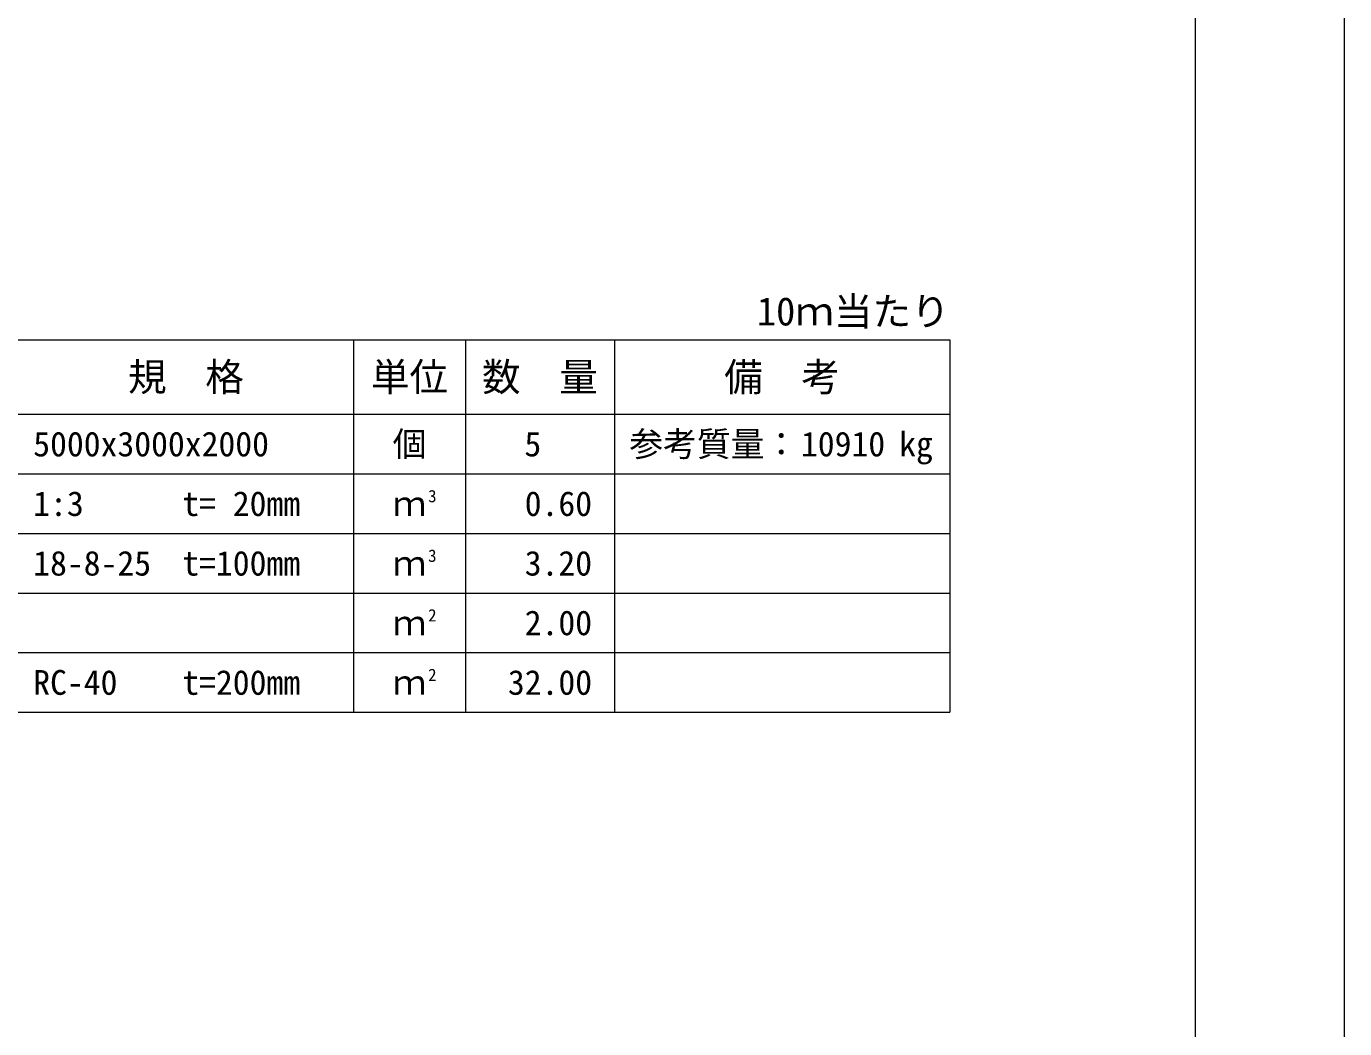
# Model space of a CAD drawing. Units: millimetres at full size; details may follow other scales. Extents: x 0 to 42050, y 0 to 29700.
# Drawn here: x 33204 to 42050, y 6726 to 13453 of the extents above; entities that cross this region are included whole.
import ezdxf
from ezdxf.enums import TextEntityAlignment as Align

# ---------------------------------------------------------------- set-up
doc = ezdxf.new("R2010")
doc.units = ezdxf.units.MM
doc.header["$LTSCALE"] = 50
doc.layers.add('D-MTR', color=7, linetype='Continuous')
doc.layers.add('D-MTR-TXT', color=7, linetype='Continuous')
for name, color, linetype, lineweight in [('D-MTR-FRAM', 7, 'Continuous', 13), ('D-MTR-LINE', 7, 'Continuous', 13), ('D-TTL', 2, 'Continuous', 13)]:
    doc.layers.add(name, color=color, linetype=linetype, lineweight=lineweight)
doc.styles.add('ＭＳ ゴシック', font='')
doc.styles.get('ＭＳ ゴシック').set_extended_font_data('MS Gothic')

msp = doc.modelspace()

# ---------------------------------------------------------------- linework, layer by layer
at = {"layer": 'D-MTR-FRAM'}
for p, q in [((30650, 11350), (39400, 11350)), ((39400, 11350), (39400, 8850)), ((30650, 8850), (39400, 8850))]:
    msp.add_line(p, q, dxfattribs=at)
at = {"layer": 'D-MTR-LINE'}
for p, q in [((35400, 11350), (35400, 8850)), ((36150, 11350), (36150, 8850)), ((37150, 11350), (37150, 8850)), ((30650, 10850), (39400, 10850)), ((30650, 10450), (39400, 10450)), ((30650, 10050), (39400, 10050)), ((30650, 9650), (39400, 9650)), ((30650, 9250), (39400, 9250))]:
    msp.add_line(p, q, dxfattribs=at)
at = {"layer": 'D-TTL'}
for points in [[(0, 0), (42050, 0), (42050, 29700), (0, 29700)], [(1000, 1000), (41050, 1000), (41050, 28700), (1000, 28700)]]:
    msp.add_lwpolyline(points, close=True, dxfattribs=at)

# ---------------------------------------------------------------- texts
at = {"layer": 'D-MTR', "style": 'ＭＳ ゴシック'}
msp.add_text('10ｍ当たり', height=189.9, dxfattribs=at).set_placement((39400, 11388.58), align=Align.BOTTOM_RIGHT)
at = {"layer": 'D-MTR-TXT', "style": 'ＭＳ ゴシック'}
for s, height, p in [('規\u3000格', 189.9, (34275, 11100)), ('単位', 189.9, (35775, 11100)), ('数\u3000量', 189.9, (36650, 11100)), ('備\u3000考', 189.9, (38275, 11100)), ('個', 166.1, (35775, 10650)), ('ｍ', 166.1, (35775, 10250)), ('ｍ', 166.1, (35775, 9850)), ('ｍ', 166.1, (35775, 9450)), ('ｍ', 166.1, (35775, 9050))]:
    msp.add_text(s, height=height, dxfattribs=at).set_placement(p, align=Align.MIDDLE_CENTER)
for s, p in [('5000x3000x2000', (33250, 10650)), ('参考質量：      kg', (37250, 10650)), ('1:3', (33250, 10250)), ('t= 20mm', (34250, 10250)), ('18-8-25', (33250, 9850)), ('t=100mm', (34250, 9850)), ('RC-40', (33250, 9050)), ('t=200mm', (34250, 9050))]:
    msp.add_text(s, height=166.1, dxfattribs=at).set_placement(p, align=Align.MIDDLE_LEFT)
for s, p in [('5', (36658.88, 10650)), ('10910', (38966.67, 10650)), ('0.60', (37000, 10250)), ('3.20', (37000, 9850)), ('2.00', (37000, 9450)), ('32.00', (37000, 9050))]:
    msp.add_text(s, height=166.1, dxfattribs=at).set_placement(p, align=Align.MIDDLE_RIGHT)
for s, p in [('3', (35900, 10234.07)), ('3', (35900, 9834.07)), ('2', (35900, 9434.07)), ('2', (35900, 9034.07))]:
    msp.add_text(s, height=83.07, dxfattribs=at).set_placement(p, align=Align.BOTTOM_LEFT)

doc.saveas('drawing.dxf')
